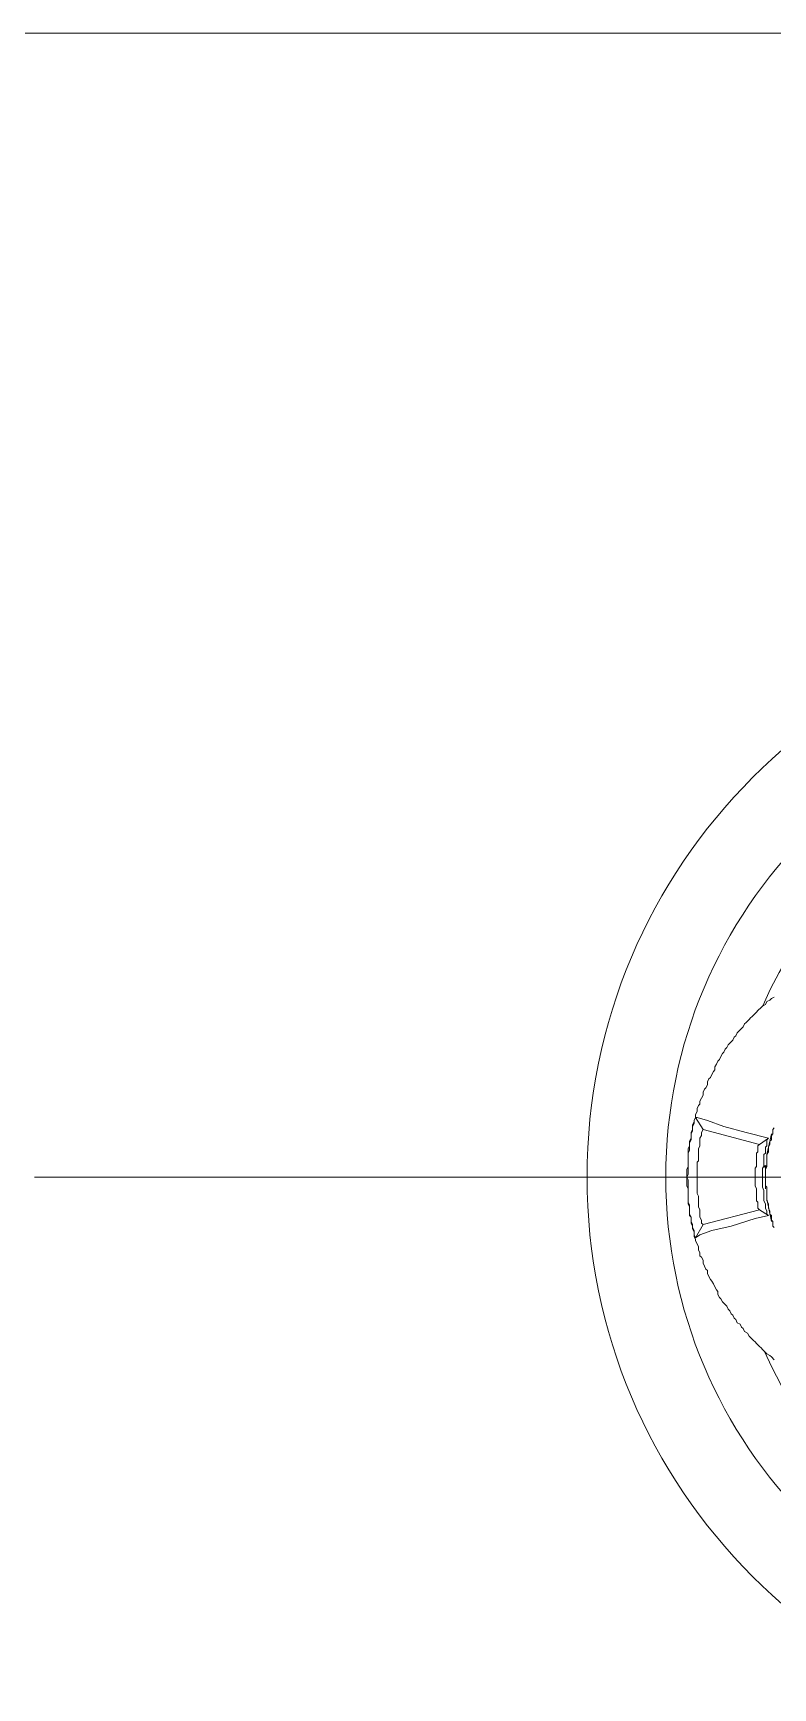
# Model space of a CAD drawing. Header units: millimetres. Extents: x 89051 to 218395, y -330386 to -125649.
# Drawn here: x 92612.9 to 92673.1, y -127062.7 to -126928 of the extents above; entities that cross this region are included whole.
import ezdxf

# ---------------------------------------------------------------- set-up
doc = ezdxf.new("R2010")
doc.units = ezdxf.units.MM
doc.header["$LTSCALE"] = 13
for name, pattern in [('1 实线', [0]), ('ACAD_ISO04W100', [30, 24, -3, 0, -3]), ('CENTER', [50.8, 31.75, -6.35, 6.35, -6.35])]:
    doc.linetypes.add(name, pattern=pattern)
doc.layers.get('0').update_dxf_attribs({"color": 1, "linetype": 'CENTER'})
doc.layers.add('C00-00-00', color=7, linetype='Continuous')
doc.layers.add('C00-00-FF', color=5, linetype='Continuous', true_color=0x0000ff)
doc.layers.add('标注、文本', color=3, linetype='Continuous', lineweight=25)

msp = doc.modelspace()

# ---------------------------------------------------------------- hatches: boundary and pattern name
at = {"layer": 'C00-00-00'}
h = msp.add_hatch(color=256, dxfattribs=at)
h.dxf.hatch_style = 2
h.paths.add_polyline_path([(92672.59, -127020.23), (92672.55, -127020.32), (92672.47, -127020.35), (92672.38, -127020.32), (92672.35, -127020.23), (92672.38, -127020.14), (92672.47, -127020.11), (92672.55, -127020.14)])

# ---------------------------------------------------------------- linework, layer by layer
at = {"color": 7, "linetype": '1 实线', "lineweight": 0}
msp.add_line((92965.93, -126927.95), (92441.93, -126927.95), dxfattribs=at)
for radius in [45.98, 39.57]:
    msp.add_circle((92703.93, -127021.08), radius, dxfattribs=at)
msp.add_arc((92703.93, -127021.08), 34.61, 204.1584, 156.2711, dxfattribs=at)
at = {"layer": 'C00-00-00', "lineweight": 15}
for points in [[(92673.19, -127006.44), (92672.95, -127006.56), (92672.83, -127006.68), (92672.59, -127006.8), (92672.47, -127007.04), (92672.23, -127007.16), (92672.11, -127007.28), (92671.86, -127007.52), (92671.74, -127007.65), (92671.62, -127007.77), (92671.38, -127008.01), (92671.26, -127008.13), (92671.14, -127008.25), (92670.9, -127008.49), (92670.77, -127008.61), (92670.65, -127008.86), (92670.53, -127008.98), (92670.29, -127009.22), (92670.17, -127009.34), (92670.05, -127009.58), (92669.93, -127009.7), (92669.81, -127009.94), (92669.69, -127010.07), (92669.44, -127010.31), (92669.32, -127010.55), (92669.2, -127010.67), (92669.08, -127010.91), (92668.96, -127011.03), (92668.84, -127011.28), (92668.72, -127011.52), (92668.6, -127011.64), (92668.48, -127011.88), (92668.35, -127012.12), (92668.35, -127012.36), (92668.23, -127012.49), (92668.11, -127012.73), (92667.99, -127012.97), (92667.87, -127013.09), (92667.75, -127013.33), (92667.75, -127013.57), (92667.63, -127013.82), (92667.51, -127013.94), (92667.39, -127014.18), (92667.39, -127014.42), (92667.27, -127014.66), (92667.14, -127014.91), (92667.14, -127015.15), (92667.02, -127015.27), (92666.9, -127015.51), (92666.9, -127015.75), (92666.78, -127015.99), (92666.78, -127016.24), (92666.66, -127016.48), (92666.66, -127016.6), (92666.54, -127016.84), (92666.54, -127017.08), (92666.54, -127017.33), (92666.42, -127017.57), (92666.42, -127017.81), (92666.42, -127018.05), (92666.3, -127018.29), (92666.3, -127018.54), (92666.3, -127018.78), (92666.3, -127018.9), (92666.18, -127019.14), (92666.18, -127019.38), (92666.18, -127019.63), (92666.18, -127019.87), (92666.18, -127020.11), (92666.18, -127020.35), (92666.18, -127020.59), (92666.18, -127020.84), (92666.06, -127021.08), (92666.18, -127021.32), (92666.18, -127021.56), (92666.18, -127021.68), (92666.18, -127021.92), (92666.18, -127022.17), (92666.18, -127022.41), (92666.18, -127022.65), (92666.18, -127022.89), (92666.18, -127023.13), (92666.3, -127023.38), (92666.3, -127023.62), (92666.3, -127023.86), (92666.3, -127024.1), (92666.42, -127024.34), (92666.42, -127024.47), (92666.42, -127024.71), (92666.54, -127024.95), (92666.54, -127025.19), (92666.66, -127025.43), (92666.66, -127025.68), (92666.66, -127025.92), (92666.78, -127026.16), (92666.78, -127026.28), (92666.9, -127026.52), (92667.02, -127026.76), (92667.02, -127027.01), (92667.14, -127027.25), (92667.14, -127027.49), (92667.27, -127027.61), (92667.39, -127027.85), (92667.39, -127028.1), (92667.51, -127028.34), (92667.63, -127028.58), (92667.75, -127028.7), (92667.75, -127028.94), (92667.87, -127029.18), (92667.99, -127029.43), (92668.11, -127029.55), (92668.23, -127029.79), (92668.35, -127030.03), (92668.48, -127030.27), (92668.6, -127030.39), (92668.6, -127030.64), (92668.72, -127030.88), (92668.84, -127031), (92668.96, -127031.24), (92669.08, -127031.36), (92669.32, -127031.6), (92669.44, -127031.85), (92669.56, -127031.97), (92669.69, -127032.21), (92669.81, -127032.33), (92669.93, -127032.57), (92670.05, -127032.69), (92670.17, -127032.94), (92670.41, -127033.06), (92670.53, -127033.3), (92670.65, -127033.42), (92670.77, -127033.66), (92671.02, -127033.78), (92671.14, -127034.03), (92671.26, -127034.15), (92671.5, -127034.39), (92671.62, -127034.51), (92671.74, -127034.63), (92671.98, -127034.87), (92672.11, -127034.99), (92672.23, -127035.11), (92672.47, -127035.36), (92672.59, -127035.48), (92672.83, -127035.6), (92672.95, -127035.72), (92673.19, -127035.96)], [(92666.78, -127016.24), (92666.66, -127016.48), (92666.66, -127016.72), (92666.54, -127016.96), (92666.54, -127017.21), (92666.42, -127017.45), (92666.42, -127017.69), (92666.42, -127017.93), (92666.3, -127018.17), (92666.3, -127018.29), (92666.3, -127018.54), (92666.18, -127018.78), (92666.18, -127019.02), (92666.18, -127019.26), (92666.18, -127019.5), (92666.18, -127019.75), (92666.18, -127019.99), (92666.18, -127020.23), (92666.06, -127020.47), (92666.06, -127020.71), (92666.06, -127020.96), (92666.06, -127021.2), (92666.06, -127021.32), (92666.06, -127021.56), (92666.06, -127021.8), (92666.18, -127022.05), (92666.18, -127022.29), (92666.18, -127022.53), (92666.18, -127022.77), (92666.18, -127023.01), (92666.18, -127023.26), (92666.3, -127023.5), (92666.3, -127023.74), (92666.3, -127023.98), (92666.3, -127024.22), (92666.42, -127024.34), (92666.42, -127024.59), (92666.42, -127024.83), (92666.54, -127025.07), (92666.54, -127025.31), (92666.66, -127025.55), (92666.66, -127025.8), (92666.78, -127026.04)], [(92667.39, -127017.21), (92666.78, -127016.24)], [(92672.71, -127017.93), (92670.9, -127017.45), (92669.08, -127016.96), (92667.75, -127016.48), (92666.9, -127016.24), (92666.78, -127016.24)], [(92667.39, -127017.21), (92667.27, -127017.45), (92667.27, -127017.69), (92667.14, -127017.93), (92667.14, -127018.17), (92667.14, -127018.42), (92667.14, -127018.54), (92667.02, -127018.78), (92667.02, -127019.02), (92667.02, -127019.26), (92667.02, -127019.5), (92667.02, -127019.75), (92666.9, -127019.87), (92666.9, -127020.11), (92666.9, -127020.35), (92666.9, -127020.59), (92666.9, -127020.84), (92666.9, -127021.08), (92666.9, -127021.2), (92666.9, -127021.44), (92666.9, -127021.68), (92666.9, -127021.92), (92666.9, -127022.17), (92666.9, -127022.41), (92667.02, -127022.65), (92667.02, -127022.77), (92667.02, -127023.01), (92667.02, -127023.26), (92667.02, -127023.5), (92667.14, -127023.74), (92667.14, -127023.98), (92667.14, -127024.1), (92667.14, -127024.34), (92667.27, -127024.59), (92667.27, -127024.83), (92667.39, -127024.95)], [(92671.98, -127018.42), (92667.39, -127017.21)], [(92673.19, -127025.19), (92673.07, -127025.07), (92673.07, -127024.83), (92673.07, -127024.71), (92672.95, -127024.59), (92672.95, -127024.47), (92672.95, -127024.22), (92672.83, -127024.1), (92672.83, -127023.98), (92672.83, -127023.86), (92672.71, -127023.62), (92672.71, -127023.5), (92672.71, -127023.38), (92672.71, -127023.26), (92672.59, -127023.01), (92672.59, -127022.89), (92672.59, -127022.77), (92672.59, -127022.65), (92672.59, -127022.41), (92672.59, -127022.29), (92672.59, -127022.17), (92672.59, -127021.92), (92672.47, -127021.8), (92672.47, -127021.68), (92672.47, -127021.56), (92672.47, -127021.32), (92672.47, -127021.2), (92672.47, -127021.08), (92672.47, -127020.96), (92672.47, -127020.71), (92672.47, -127020.59), (92672.47, -127020.47), (92672.59, -127020.23), (92672.59, -127020.11), (92672.59, -127019.99), (92672.59, -127019.87), (92672.59, -127019.63), (92672.59, -127019.5), (92672.59, -127019.38), (92672.59, -127019.26), (92672.71, -127019.02), (92672.71, -127018.9), (92672.71, -127018.78), (92672.71, -127018.66), (92672.83, -127018.42), (92672.83, -127018.29), (92672.83, -127018.17), (92672.95, -127018.05), (92672.95, -127017.81), (92672.95, -127017.69), (92673.07, -127017.57), (92673.07, -127017.45), (92673.07, -127017.21), (92673.19, -127017.08)], [(92671.98, -127023.74), (92671.86, -127023.62), (92671.86, -127023.5), (92671.86, -127023.26), (92671.86, -127023.13), (92671.74, -127023.01), (92671.74, -127022.77), (92671.74, -127022.65), (92671.74, -127022.53), (92671.74, -127022.29), (92671.74, -127022.17), (92671.74, -127022.05), (92671.62, -127021.8), (92671.62, -127021.68), (92671.62, -127021.56), (92671.62, -127021.32), (92671.62, -127021.2), (92671.62, -127020.96), (92671.62, -127020.84), (92671.62, -127020.71), (92671.62, -127020.47), (92671.62, -127020.35), (92671.74, -127020.23), (92671.74, -127019.99), (92671.74, -127019.87), (92671.74, -127019.75), (92671.74, -127019.5), (92671.74, -127019.38), (92671.74, -127019.14), (92671.86, -127019.02), (92671.86, -127018.9), (92671.86, -127018.66), (92671.86, -127018.54), (92671.98, -127018.42)], [(92671.98, -127018.42), (92672.71, -127017.93)], [(92672.71, -127024.22), (92672.59, -127024.1), (92672.59, -127023.98), (92672.59, -127023.86), (92672.47, -127023.62), (92672.47, -127023.5), (92672.47, -127023.38), (92672.47, -127023.26), (92672.35, -127023.01), (92672.35, -127022.89), (92672.35, -127022.77), (92672.35, -127022.53), (92672.35, -127022.41), (92672.35, -127022.29), (92672.35, -127022.17), (92672.23, -127021.92), (92672.23, -127021.8), (92672.23, -127021.68), (92672.23, -127021.44), (92672.23, -127021.32), (92672.23, -127021.2), (92672.23, -127020.96), (92672.23, -127020.84), (92672.23, -127020.71), (92672.23, -127020.47), (92672.23, -127020.35), (92672.35, -127020.23), (92672.35, -127020.11), (92672.35, -127019.87), (92672.35, -127019.75), (92672.35, -127019.63), (92672.35, -127019.38), (92672.35, -127019.26), (92672.47, -127019.14), (92672.47, -127019.02), (92672.47, -127018.78), (92672.47, -127018.66), (92672.59, -127018.54), (92672.59, -127018.29), (92672.59, -127018.17), (92672.59, -127018.05), (92672.71, -127017.93)], [(92672.59, -127019.26), (92672.71, -127018.66)], [(92672.71, -127018.66), (92672.95, -127017.57)], [(92672.47, -127021.92), (92672.47, -127020.23)], [(92672.47, -127022.05), (92672.47, -127021.92)], [(92672.71, -127023.5), (92672.59, -127022.89)], [(92666.78, -127026.04), (92667.14, -127025.8), (92668.11, -127025.43), (92669.69, -127025.07), (92671.62, -127024.47), (92672.71, -127024.22)], [(92667.39, -127024.95), (92671.98, -127023.74)], [(92671.98, -127023.74), (92672.71, -127024.22)], [(92672.95, -127024.71), (92672.71, -127023.5)], [(92667.39, -127024.95), (92666.78, -127026.04)]]:
    msp.add_lwpolyline(points, dxfattribs=at)
at = {"layer": 'C00-00-FF', "lineweight": 15}
msp.add_lwpolyline([(92672.71, -127021.08), (92670.77, -127021.08)], dxfattribs=at)
at = {"layer": '标注、文本', "color": 1, "linetype": 'ACAD_ISO04W100', "lineweight": 15}
for p, q in [((92968.43, -127021.08), (92439.43, -127021.08)), ((92794.87, -127021.08), (92612.99, -127021.08))]:
    msp.add_line(p, q, dxfattribs=at)

doc.saveas('drawing.dxf')
